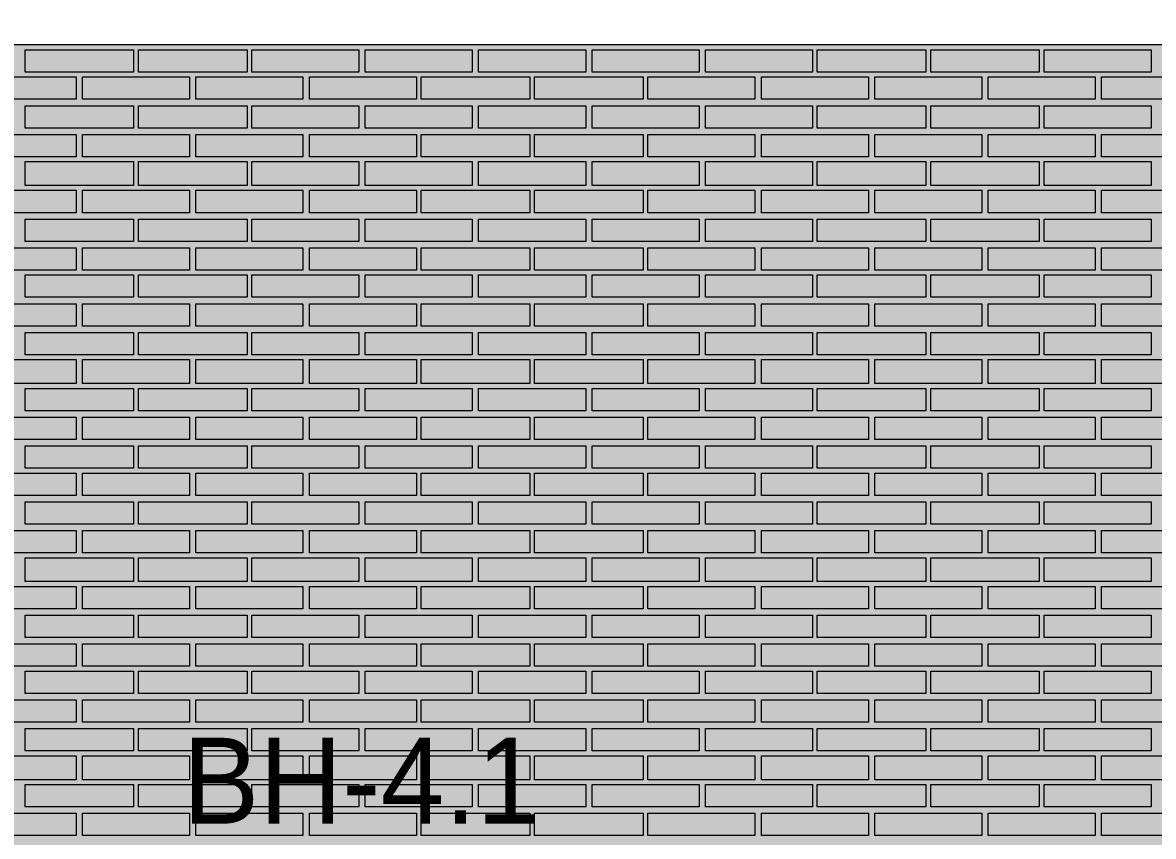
# Model space of a CAD drawing. Header units: millimetres. Extents: x -28928 to 100580, y -22867 to 36490.
# Drawn here: x 38022 to 41017, y 27993 to 30148 of the extents above; entities that cross this region are included whole.
import ezdxf

# ---------------------------------------------------------------- set-up
doc = ezdxf.new("R2010")
doc.units = ezdxf.units.MM
doc.layers.add('PDF _Геометрия', color=7, linetype='Continuous', true_color=0x8f8e8d)
doc.layers.add('PDF _Сплошная заливка', color=7, linetype='Continuous', true_color=0xffffff)
doc.layers.add('PDF _Текст', color=7, linetype='Continuous')

msp = doc.modelspace()

# ---------------------------------------------------------------- hatches: boundary and pattern name
at = {"layer": 'PDF _Сплошная заливка', "true_color": 0xdcd6cf, "transparency": 33554559}
msp.add_hatch(color=254, dxfattribs=at).paths.add_polyline_path([(19133.74774611586, 30089.12061882288), (19133.74774611586, 16343.3513880535), (52641.44005380855, 16343.3513880535), (52641.44005380855, 30089.12061882288)])

# ---------------------------------------------------------------- linework, layer by layer
at = {"layer": 'PDF _Геометрия', "color": 7, "lineweight": 9}
msp.add_lwpolyline([(82320.28620765505, 30089.12061882288), (82320.28620765505, 30207.58215728443), (82320.28620765505, 30089.12061882288), (-21934.32917696152, 30089.12061882288), (-21934.32917696152, 30207.58215728443), (82320.28620765505, 30207.58215728443)], dxfattribs=at)
at = {"layer": 'PDF _Геометрия', "lineweight": 9}
for points in [[(38316.05543842379, 30076.42831113057), (38316.05543842379, 30017.19754189982), (38028.36313073146, 30017.19754189982), (38028.36313073146, 30076.42831113057)], [(38616.44005380839, 30076.42831113057), (38616.44005380839, 30017.19754189982), (38328.74774611609, 30017.19754189982), (38328.74774611609, 30076.42831113057)], [(38912.59389996226, 30076.42831113057), (38912.59389996226, 30017.19754189982), (38629.1323615007, 30017.19754189982), (38629.1323615007, 30076.42831113057)], [(39212.97851534685, 30076.42831113057), (39212.97851534685, 30017.19754189982), (38929.51697688532, 30017.19754189982), (38929.51697688532, 30076.42831113057)], [(39513.36313073148, 30076.42831113057), (39513.36313073148, 30017.19754189982), (39229.90159226995, 30017.19754189982), (39229.90159226995, 30076.42831113057)], [(39813.7477461161, 30076.42831113057), (39813.7477461161, 30017.19754189982), (39530.28620765456, 30017.19754189982), (39530.28620765456, 30076.42831113057)], [(40114.13236150071, 30076.42831113057), (40114.13236150071, 30017.19754189982), (39830.67082303918, 30017.19754189982), (39830.67082303918, 30076.42831113057)], [(40414.51697688534, 30076.42831113057), (40414.51697688534, 30017.19754189982), (40126.82466919303, 30017.19754189982), (40126.82466919303, 30076.42831113057)], [(40714.90159226996, 30076.42831113057), (40714.90159226996, 30017.19754189982), (40427.20928457765, 30017.19754189982), (40427.20928457765, 30076.42831113057)], [(41011.05543842381, 30076.42831113057), (41011.05543842381, 30017.19754189982), (40727.59389996227, 30017.19754189982), (40727.59389996227, 30076.42831113057)], [(38163.74774611609, 29945.27446497673), (38024.1323615007, 29945.27446497673), (37880.28620765454, 29945.27446497673), (37880.28620765454, 30004.50523420751), (38024.1323615007, 30004.50523420751), (38163.74774611609, 30004.50523420751)], [(38464.1323615007, 29945.27446497673), (38320.28620765454, 29945.27446497673), (38180.67082303917, 29945.27446497673), (38180.67082303917, 30004.50523420751), (38320.28620765454, 30004.50523420751), (38464.1323615007, 30004.50523420751)], [(38764.51697688532, 29945.27446497673), (38620.67082303917, 29945.27446497673), (38481.05543842379, 29945.27446497673), (38481.05543842379, 30004.50523420751), (38620.67082303917, 30004.50523420751), (38764.51697688532, 30004.50523420751)], [(39064.90159226995, 29945.27446497673), (38921.05543842378, 29945.27446497673), (38781.44005380839, 29945.27446497673), (38781.44005380839, 30004.50523420751), (38921.05543842378, 30004.50523420751), (39064.90159226995, 30004.50523420751)], [(39365.28620765456, 29945.27446497673), (39221.4400538084, 29945.27446497673), (39077.59389996226, 29945.27446497673), (39077.59389996226, 30004.50523420751), (39221.4400538084, 30004.50523420751), (39365.28620765456, 30004.50523420751)], [(39665.67082303918, 29945.27446497673), (39521.82466919303, 29945.27446497673), (39377.97851534685, 29945.27446497673), (39377.97851534685, 30004.50523420751), (39521.82466919303, 30004.50523420751), (39665.67082303918, 30004.50523420751)], [(39961.82466919303, 29945.27446497673), (39822.20928457764, 29945.27446497673), (39678.36313073149, 29945.27446497673), (39678.36313073149, 30004.50523420751), (39822.20928457764, 30004.50523420751), (39961.82466919303, 30004.50523420751)], [(40262.20928457765, 29945.27446497673), (40122.59389996226, 29945.27446497673), (39978.74774611612, 29945.27446497673), (39978.74774611612, 30004.50523420751), (40122.59389996226, 30004.50523420751), (40262.20928457765, 30004.50523420751)], [(40562.59389996227, 29945.27446497673), (40422.97851534688, 29945.27446497673), (40279.13236150071, 29945.27446497673), (40279.13236150071, 30004.50523420751), (40422.97851534688, 30004.50523420751), (40562.59389996227, 30004.50523420751)], [(40862.97851534688, 29945.27446497673), (40719.13236150073, 29945.27446497673), (40579.51697688534, 29945.27446497673), (40579.51697688534, 30004.50523420751), (40719.13236150073, 30004.50523420751), (40862.97851534688, 30004.50523420751)], [(41163.36313073151, 29945.27446497673), (41019.51697688535, 29945.27446497673), (40879.90159226996, 29945.27446497673), (40879.90159226996, 30004.50523420751), (41019.51697688535, 30004.50523420751), (41163.36313073151, 30004.50523420751)], [(38316.05543842379, 29928.35138805366), (38316.05543842379, 29869.12061882289), (38028.36313073146, 29869.12061882289), (38028.36313073146, 29928.35138805366)], [(38616.44005380839, 29928.35138805366), (38616.44005380839, 29869.12061882289), (38328.74774611609, 29869.12061882289), (38328.74774611609, 29928.35138805366)], [(38912.59389996226, 29928.35138805366), (38912.59389996226, 29869.12061882289), (38629.1323615007, 29869.12061882289), (38629.1323615007, 29928.35138805366)], [(39212.97851534685, 29928.35138805366), (39212.97851534685, 29869.12061882289), (38929.51697688532, 29869.12061882289), (38929.51697688532, 29928.35138805366)], [(39513.36313073148, 29928.35138805366), (39513.36313073148, 29869.12061882289), (39229.90159226995, 29869.12061882289), (39229.90159226995, 29928.35138805366)], [(39813.7477461161, 29928.35138805366), (39813.7477461161, 29869.12061882289), (39530.28620765456, 29869.12061882289), (39530.28620765456, 29928.35138805366)], [(40114.13236150071, 29928.35138805366), (40114.13236150071, 29869.12061882289), (39830.67082303918, 29869.12061882289), (39830.67082303918, 29928.35138805366)], [(40414.51697688534, 29928.35138805366), (40414.51697688534, 29869.12061882289), (40126.82466919303, 29869.12061882289), (40126.82466919303, 29928.35138805366)], [(40714.90159226996, 29928.35138805366), (40714.90159226996, 29869.12061882289), (40427.20928457765, 29869.12061882289), (40427.20928457765, 29928.35138805366)], [(41011.05543842381, 29928.35138805366), (41011.05543842381, 29869.12061882289), (40727.59389996227, 29869.12061882289), (40727.59389996227, 29928.35138805366)], [(38163.74774611609, 29792.96677266903), (38024.1323615007, 29792.96677266903), (37880.28620765454, 29792.96677266903), (37880.28620765454, 29852.19754189982), (38024.1323615007, 29852.19754189982), (38163.74774611609, 29852.19754189982)], [(38464.1323615007, 29792.96677266903), (38320.28620765454, 29792.96677266903), (38180.67082303917, 29792.96677266903), (38180.67082303917, 29852.19754189982), (38320.28620765454, 29852.19754189982), (38464.1323615007, 29852.19754189982)], [(38764.51697688532, 29792.96677266903), (38620.67082303917, 29792.96677266903), (38481.05543842379, 29792.96677266903), (38481.05543842379, 29852.19754189982), (38620.67082303917, 29852.19754189982), (38764.51697688532, 29852.19754189982)], [(39064.90159226995, 29792.96677266903), (38921.05543842378, 29792.96677266903), (38781.44005380839, 29792.96677266903), (38781.44005380839, 29852.19754189982), (38921.05543842378, 29852.19754189982), (39064.90159226995, 29852.19754189982)], [(39365.28620765456, 29792.96677266903), (39221.4400538084, 29792.96677266903), (39077.59389996226, 29792.96677266903), (39077.59389996226, 29852.19754189982), (39221.4400538084, 29852.19754189982), (39365.28620765456, 29852.19754189982)], [(39665.67082303918, 29792.96677266903), (39521.82466919303, 29792.96677266903), (39377.97851534685, 29792.96677266903), (39377.97851534685, 29852.19754189982), (39521.82466919303, 29852.19754189982), (39665.67082303918, 29852.19754189982)], [(39961.82466919303, 29792.96677266903), (39822.20928457764, 29792.96677266903), (39678.36313073149, 29792.96677266903), (39678.36313073149, 29852.19754189982), (39822.20928457764, 29852.19754189982), (39961.82466919303, 29852.19754189982)], [(40262.20928457765, 29792.96677266903), (40122.59389996226, 29792.96677266903), (39978.74774611612, 29792.96677266903), (39978.74774611612, 29852.19754189982), (40122.59389996226, 29852.19754189982), (40262.20928457765, 29852.19754189982)], [(40562.59389996227, 29792.96677266903), (40422.97851534688, 29792.96677266903), (40279.13236150071, 29792.96677266903), (40279.13236150071, 29852.19754189982), (40422.97851534688, 29852.19754189982), (40562.59389996227, 29852.19754189982)], [(40862.97851534688, 29792.96677266903), (40719.13236150073, 29792.96677266903), (40579.51697688534, 29792.96677266903), (40579.51697688534, 29852.19754189982), (40719.13236150073, 29852.19754189982), (40862.97851534688, 29852.19754189982)], [(41163.36313073151, 29792.96677266903), (41019.51697688535, 29792.96677266903), (40879.90159226996, 29792.96677266903), (40879.90159226996, 29852.19754189982), (41019.51697688535, 29852.19754189982), (41163.36313073151, 29852.19754189982)], [(38316.05543842379, 29780.27446497673), (38316.05543842379, 29716.81292651519), (38028.36313073146, 29716.81292651519), (38028.36313073146, 29780.27446497673)], [(38616.44005380839, 29780.27446497673), (38616.44005380839, 29716.81292651519), (38328.74774611609, 29716.81292651519), (38328.74774611609, 29780.27446497673)], [(38912.59389996226, 29780.27446497673), (38912.59389996226, 29716.81292651519), (38629.1323615007, 29716.81292651519), (38629.1323615007, 29780.27446497673)], [(39212.97851534685, 29780.27446497673), (39212.97851534685, 29716.81292651519), (38929.51697688532, 29716.81292651519), (38929.51697688532, 29780.27446497673)], [(39513.36313073148, 29780.27446497673), (39513.36313073148, 29716.81292651519), (39229.90159226995, 29716.81292651519), (39229.90159226995, 29780.27446497673)], [(39813.7477461161, 29780.27446497673), (39813.7477461161, 29716.81292651519), (39530.28620765456, 29716.81292651519), (39530.28620765456, 29780.27446497673)], [(40114.13236150071, 29780.27446497673), (40114.13236150071, 29716.81292651519), (39830.67082303918, 29716.81292651519), (39830.67082303918, 29780.27446497673)], [(40414.51697688534, 29780.27446497673), (40414.51697688534, 29716.81292651519), (40126.82466919303, 29716.81292651519), (40126.82466919303, 29780.27446497673)], [(40714.90159226996, 29780.27446497673), (40714.90159226996, 29716.81292651519), (40427.20928457765, 29716.81292651519), (40427.20928457765, 29780.27446497673)], [(41011.05543842381, 29780.27446497673), (41011.05543842381, 29716.81292651519), (40727.59389996227, 29716.81292651519), (40727.59389996227, 29780.27446497673)], [(38163.74774611609, 29644.88984959211), (38024.1323615007, 29644.88984959211), (37880.28620765454, 29644.88984959211), (37880.28620765454, 29704.12061882289), (38024.1323615007, 29704.12061882289), (38163.74774611609, 29704.12061882289)], [(38464.1323615007, 29644.88984959211), (38320.28620765454, 29644.88984959211), (38180.67082303917, 29644.88984959211), (38180.67082303917, 29704.12061882289), (38320.28620765454, 29704.12061882289), (38464.1323615007, 29704.12061882289)], [(38764.51697688532, 29644.88984959211), (38620.67082303917, 29644.88984959211), (38481.05543842379, 29644.88984959211), (38481.05543842379, 29704.12061882289), (38620.67082303917, 29704.12061882289), (38764.51697688532, 29704.12061882289)], [(39064.90159226995, 29644.88984959211), (38921.05543842378, 29644.88984959211), (38781.44005380839, 29644.88984959211), (38781.44005380839, 29704.12061882289), (38921.05543842378, 29704.12061882289), (39064.90159226995, 29704.12061882289)], [(39365.28620765456, 29644.88984959211), (39221.4400538084, 29644.88984959211), (39077.59389996226, 29644.88984959211), (39077.59389996226, 29704.12061882289), (39221.4400538084, 29704.12061882289), (39365.28620765456, 29704.12061882289)], [(39665.67082303918, 29644.88984959211), (39521.82466919303, 29644.88984959211), (39377.97851534685, 29644.88984959211), (39377.97851534685, 29704.12061882289), (39521.82466919303, 29704.12061882289), (39665.67082303918, 29704.12061882289)], [(39961.82466919303, 29644.88984959211), (39822.20928457764, 29644.88984959211), (39678.36313073149, 29644.88984959211), (39678.36313073149, 29704.12061882289), (39822.20928457764, 29704.12061882289), (39961.82466919303, 29704.12061882289)], [(40262.20928457765, 29644.88984959211), (40122.59389996226, 29644.88984959211), (39978.74774611612, 29644.88984959211), (39978.74774611612, 29704.12061882289), (40122.59389996226, 29704.12061882289), (40262.20928457765, 29704.12061882289)], [(40562.59389996227, 29644.88984959211), (40422.97851534688, 29644.88984959211), (40279.13236150071, 29644.88984959211), (40279.13236150071, 29704.12061882289), (40422.97851534688, 29704.12061882289), (40562.59389996227, 29704.12061882289)], [(40862.97851534688, 29644.88984959211), (40719.13236150073, 29644.88984959211), (40579.51697688534, 29644.88984959211), (40579.51697688534, 29704.12061882289), (40719.13236150073, 29704.12061882289), (40862.97851534688, 29704.12061882289)], [(41163.36313073151, 29644.88984959211), (41019.51697688535, 29644.88984959211), (40879.90159226996, 29644.88984959211), (40879.90159226996, 29704.12061882289), (41019.51697688535, 29704.12061882289), (41163.36313073151, 29704.12061882289)], [(38316.05543842379, 29627.96677266903), (38316.05543842379, 29568.73600343826), (38028.36313073146, 29568.73600343826), (38028.36313073146, 29627.96677266903)], [(38616.44005380839, 29627.96677266903), (38616.44005380839, 29568.73600343826), (38328.74774611609, 29568.73600343826), (38328.74774611609, 29627.96677266903)], [(38912.59389996226, 29627.96677266903), (38912.59389996226, 29568.73600343826), (38629.1323615007, 29568.73600343826), (38629.1323615007, 29627.96677266903)], [(39212.97851534685, 29627.96677266903), (39212.97851534685, 29568.73600343826), (38929.51697688532, 29568.73600343826), (38929.51697688532, 29627.96677266903)], [(39513.36313073148, 29627.96677266903), (39513.36313073148, 29568.73600343826), (39229.90159226995, 29568.73600343826), (39229.90159226995, 29627.96677266903)], [(39813.7477461161, 29627.96677266903), (39813.7477461161, 29568.73600343826), (39530.28620765456, 29568.73600343826), (39530.28620765456, 29627.96677266903)], [(40114.13236150071, 29627.96677266903), (40114.13236150071, 29568.73600343826), (39830.67082303918, 29568.73600343826), (39830.67082303918, 29627.96677266903)], [(40414.51697688534, 29627.96677266903), (40414.51697688534, 29568.73600343826), (40126.82466919303, 29568.73600343826), (40126.82466919303, 29627.96677266903)], [(40714.90159226996, 29627.96677266903), (40714.90159226996, 29568.73600343826), (40427.20928457765, 29568.73600343826), (40427.20928457765, 29627.96677266903)], [(41011.05543842381, 29627.96677266903), (41011.05543842381, 29568.73600343826), (40727.59389996227, 29568.73600343826), (40727.59389996227, 29627.96677266903)], [(38163.74774611609, 29492.58215728441), (38024.1323615007, 29492.58215728441), (37880.28620765454, 29492.58215728441), (37880.28620765454, 29551.81292651519), (38024.1323615007, 29551.81292651519), (38163.74774611609, 29551.81292651519)], [(38464.1323615007, 29492.58215728441), (38320.28620765454, 29492.58215728441), (38180.67082303917, 29492.58215728441), (38180.67082303917, 29551.81292651519), (38320.28620765454, 29551.81292651519), (38464.1323615007, 29551.81292651519)], [(38764.51697688532, 29492.58215728441), (38620.67082303917, 29492.58215728441), (38481.05543842379, 29492.58215728441), (38481.05543842379, 29551.81292651519), (38620.67082303917, 29551.81292651519), (38764.51697688532, 29551.81292651519)], [(39064.90159226995, 29492.58215728441), (38921.05543842378, 29492.58215728441), (38781.44005380839, 29492.58215728441), (38781.44005380839, 29551.81292651519), (38921.05543842378, 29551.81292651519), (39064.90159226995, 29551.81292651519)], [(39365.28620765456, 29492.58215728441), (39221.4400538084, 29492.58215728441), (39077.59389996226, 29492.58215728441), (39077.59389996226, 29551.81292651519), (39221.4400538084, 29551.81292651519), (39365.28620765456, 29551.81292651519)], [(39665.67082303918, 29492.58215728441), (39521.82466919303, 29492.58215728441), (39377.97851534685, 29492.58215728441), (39377.97851534685, 29551.81292651519), (39521.82466919303, 29551.81292651519), (39665.67082303918, 29551.81292651519)], [(39961.82466919303, 29492.58215728441), (39822.20928457764, 29492.58215728441), (39678.36313073149, 29492.58215728441), (39678.36313073149, 29551.81292651519), (39822.20928457764, 29551.81292651519), (39961.82466919303, 29551.81292651519)], [(40262.20928457765, 29492.58215728441), (40122.59389996226, 29492.58215728441), (39978.74774611612, 29492.58215728441), (39978.74774611612, 29551.81292651519), (40122.59389996226, 29551.81292651519), (40262.20928457765, 29551.81292651519)], [(40562.59389996227, 29492.58215728441), (40422.97851534688, 29492.58215728441), (40279.13236150071, 29492.58215728441), (40279.13236150071, 29551.81292651519), (40422.97851534688, 29551.81292651519), (40562.59389996227, 29551.81292651519)], [(40862.97851534688, 29492.58215728441), (40719.13236150073, 29492.58215728441), (40579.51697688534, 29492.58215728441), (40579.51697688534, 29551.81292651519), (40719.13236150073, 29551.81292651519), (40862.97851534688, 29551.81292651519)], [(41163.36313073151, 29492.58215728441), (41019.51697688535, 29492.58215728441), (40879.90159226996, 29492.58215728441), (40879.90159226996, 29551.81292651519), (41019.51697688535, 29551.81292651519), (41163.36313073151, 29551.81292651519)], [(38316.05543842379, 29479.88984959211), (38316.05543842379, 29420.65908036135), (38028.36313073146, 29420.65908036135), (38028.36313073146, 29479.88984959211)], [(38616.44005380839, 29479.88984959211), (38616.44005380839, 29420.65908036135), (38328.74774611609, 29420.65908036135), (38328.74774611609, 29479.88984959211)], [(38912.59389996226, 29479.88984959211), (38912.59389996226, 29420.65908036135), (38629.1323615007, 29420.65908036135), (38629.1323615007, 29479.88984959211)], [(39212.97851534685, 29479.88984959211), (39212.97851534685, 29420.65908036135), (38929.51697688532, 29420.65908036135), (38929.51697688532, 29479.88984959211)], [(39513.36313073148, 29479.88984959211), (39513.36313073148, 29420.65908036135), (39229.90159226995, 29420.65908036135), (39229.90159226995, 29479.88984959211)], [(39813.7477461161, 29479.88984959211), (39813.7477461161, 29420.65908036135), (39530.28620765456, 29420.65908036135), (39530.28620765456, 29479.88984959211)], [(40114.13236150071, 29479.88984959211), (40114.13236150071, 29420.65908036135), (39830.67082303918, 29420.65908036135), (39830.67082303918, 29479.88984959211)], [(40414.51697688534, 29479.88984959211), (40414.51697688534, 29420.65908036135), (40126.82466919303, 29420.65908036135), (40126.82466919303, 29479.88984959211)], [(40714.90159226996, 29479.88984959211), (40714.90159226996, 29420.65908036135), (40427.20928457765, 29420.65908036135), (40427.20928457765, 29479.88984959211)], [(41011.05543842381, 29479.88984959211), (41011.05543842381, 29420.65908036135), (40727.59389996227, 29420.65908036135), (40727.59389996227, 29479.88984959211)], [(38163.74774611609, 29344.5052342075), (38024.1323615007, 29344.5052342075), (37880.28620765454, 29344.5052342075), (37880.28620765454, 29403.73600343826), (38024.1323615007, 29403.73600343826), (38163.74774611609, 29403.73600343826)], [(38464.1323615007, 29344.5052342075), (38320.28620765454, 29344.5052342075), (38180.67082303917, 29344.5052342075), (38180.67082303917, 29403.73600343826), (38320.28620765454, 29403.73600343826), (38464.1323615007, 29403.73600343826)], [(38764.51697688532, 29344.5052342075), (38620.67082303917, 29344.5052342075), (38481.05543842379, 29344.5052342075), (38481.05543842379, 29403.73600343826), (38620.67082303917, 29403.73600343826), (38764.51697688532, 29403.73600343826)], [(39064.90159226995, 29344.5052342075), (38921.05543842378, 29344.5052342075), (38781.44005380839, 29344.5052342075), (38781.44005380839, 29403.73600343826), (38921.05543842378, 29403.73600343826), (39064.90159226995, 29403.73600343826)], [(39365.28620765456, 29344.5052342075), (39221.4400538084, 29344.5052342075), (39077.59389996226, 29344.5052342075), (39077.59389996226, 29403.73600343826), (39221.4400538084, 29403.73600343826), (39365.28620765456, 29403.73600343826)], [(39665.67082303918, 29344.5052342075), (39521.82466919303, 29344.5052342075), (39377.97851534685, 29344.5052342075), (39377.97851534685, 29403.73600343826), (39521.82466919303, 29403.73600343826), (39665.67082303918, 29403.73600343826)], [(39961.82466919303, 29344.5052342075), (39822.20928457764, 29344.5052342075), (39678.36313073149, 29344.5052342075), (39678.36313073149, 29403.73600343826), (39822.20928457764, 29403.73600343826), (39961.82466919303, 29403.73600343826)], [(40262.20928457765, 29344.5052342075), (40122.59389996226, 29344.5052342075), (39978.74774611612, 29344.5052342075), (39978.74774611612, 29403.73600343826), (40122.59389996226, 29403.73600343826), (40262.20928457765, 29403.73600343826)], [(40562.59389996227, 29344.5052342075), (40422.97851534688, 29344.5052342075), (40279.13236150071, 29344.5052342075), (40279.13236150071, 29403.73600343826), (40422.97851534688, 29403.73600343826), (40562.59389996227, 29403.73600343826)], [(40862.97851534688, 29344.5052342075), (40719.13236150073, 29344.5052342075), (40579.51697688534, 29344.5052342075), (40579.51697688534, 29403.73600343826), (40719.13236150073, 29403.73600343826), (40862.97851534688, 29403.73600343826)], [(41163.36313073151, 29344.5052342075), (41019.51697688535, 29344.5052342075), (40879.90159226996, 29344.5052342075), (40879.90159226996, 29403.73600343826), (41019.51697688535, 29403.73600343826), (41163.36313073151, 29403.73600343826)], [(38316.05543842379, 29327.58215728441), (38316.05543842379, 29268.35138805365), (38028.36313073146, 29268.35138805365), (38028.36313073146, 29327.58215728441)], [(38616.44005380839, 29327.58215728441), (38616.44005380839, 29268.35138805365), (38328.74774611609, 29268.35138805365), (38328.74774611609, 29327.58215728441)], [(38912.59389996226, 29327.58215728441), (38912.59389996226, 29268.35138805365), (38629.1323615007, 29268.35138805365), (38629.1323615007, 29327.58215728441)], [(39212.97851534685, 29327.58215728441), (39212.97851534685, 29268.35138805365), (38929.51697688532, 29268.35138805365), (38929.51697688532, 29327.58215728441)], [(39513.36313073148, 29327.58215728441), (39513.36313073148, 29268.35138805365), (39229.90159226995, 29268.35138805365), (39229.90159226995, 29327.58215728441)], [(39813.7477461161, 29327.58215728441), (39813.7477461161, 29268.35138805365), (39530.28620765456, 29268.35138805365), (39530.28620765456, 29327.58215728441)], [(40114.13236150071, 29327.58215728441), (40114.13236150071, 29268.35138805365), (39830.67082303918, 29268.35138805365), (39830.67082303918, 29327.58215728441)], [(40414.51697688534, 29327.58215728441), (40414.51697688534, 29268.35138805365), (40126.82466919303, 29268.35138805365), (40126.82466919303, 29327.58215728441)], [(40714.90159226996, 29327.58215728441), (40714.90159226996, 29268.35138805365), (40427.20928457765, 29268.35138805365), (40427.20928457765, 29327.58215728441)], [(41011.05543842381, 29327.58215728441), (41011.05543842381, 29268.35138805365), (40727.59389996227, 29268.35138805365), (40727.59389996227, 29327.58215728441)], [(38163.74774611609, 29192.19754189981), (38024.1323615007, 29192.19754189981), (37880.28620765454, 29192.19754189981), (37880.28620765454, 29255.65908036135), (38024.1323615007, 29255.65908036135), (38163.74774611609, 29255.65908036135)], [(38464.1323615007, 29192.19754189981), (38320.28620765454, 29192.19754189981), (38180.67082303917, 29192.19754189981), (38180.67082303917, 29255.65908036135), (38320.28620765454, 29255.65908036135), (38464.1323615007, 29255.65908036135)], [(38764.51697688532, 29192.19754189981), (38620.67082303917, 29192.19754189981), (38481.05543842379, 29192.19754189981), (38481.05543842379, 29255.65908036135), (38620.67082303917, 29255.65908036135), (38764.51697688532, 29255.65908036135)], [(39064.90159226995, 29192.19754189981), (38921.05543842378, 29192.19754189981), (38781.44005380839, 29192.19754189981), (38781.44005380839, 29255.65908036135), (38921.05543842378, 29255.65908036135), (39064.90159226995, 29255.65908036135)], [(39365.28620765456, 29192.19754189981), (39221.4400538084, 29192.19754189981), (39077.59389996226, 29192.19754189981), (39077.59389996226, 29255.65908036135), (39221.4400538084, 29255.65908036135), (39365.28620765456, 29255.65908036135)], [(39665.67082303918, 29192.19754189981), (39521.82466919303, 29192.19754189981), (39377.97851534685, 29192.19754189981), (39377.97851534685, 29255.65908036135), (39521.82466919303, 29255.65908036135), (39665.67082303918, 29255.65908036135)], [(39961.82466919303, 29192.19754189981), (39822.20928457764, 29192.19754189981), (39678.36313073149, 29192.19754189981), (39678.36313073149, 29255.65908036135), (39822.20928457764, 29255.65908036135), (39961.82466919303, 29255.65908036135)], [(40262.20928457765, 29192.19754189981), (40122.59389996226, 29192.19754189981), (39978.74774611612, 29192.19754189981), (39978.74774611612, 29255.65908036135), (40122.59389996226, 29255.65908036135), (40262.20928457765, 29255.65908036135)], [(40562.59389996227, 29192.19754189981), (40422.97851534688, 29192.19754189981), (40279.13236150071, 29192.19754189981), (40279.13236150071, 29255.65908036135), (40422.97851534688, 29255.65908036135), (40562.59389996227, 29255.65908036135)], [(40862.97851534688, 29192.19754189981), (40719.13236150073, 29192.19754189981), (40579.51697688534, 29192.19754189981), (40579.51697688534, 29255.65908036135), (40719.13236150073, 29255.65908036135), (40862.97851534688, 29255.65908036135)], [(41163.36313073151, 29192.19754189981), (41019.51697688535, 29192.19754189981), (40879.90159226996, 29192.19754189981), (40879.90159226996, 29255.65908036135), (41019.51697688535, 29255.65908036135), (41163.36313073151, 29255.65908036135)], [(38316.05543842379, 29179.5052342075), (38316.05543842379, 29120.27446497672), (38028.36313073146, 29120.27446497672), (38028.36313073146, 29179.5052342075)], [(38616.44005380839, 29179.5052342075), (38616.44005380839, 29120.27446497672), (38328.74774611609, 29120.27446497672), (38328.74774611609, 29179.5052342075)], [(38912.59389996226, 29179.5052342075), (38912.59389996226, 29120.27446497672), (38629.1323615007, 29120.27446497672), (38629.1323615007, 29179.5052342075)], [(39212.97851534685, 29179.5052342075), (39212.97851534685, 29120.27446497672), (38929.51697688532, 29120.27446497672), (38929.51697688532, 29179.5052342075)], [(39513.36313073148, 29179.5052342075), (39513.36313073148, 29120.27446497672), (39229.90159226995, 29120.27446497672), (39229.90159226995, 29179.5052342075)], [(39813.7477461161, 29179.5052342075), (39813.7477461161, 29120.27446497672), (39530.28620765456, 29120.27446497672), (39530.28620765456, 29179.5052342075)], [(40114.13236150071, 29179.5052342075), (40114.13236150071, 29120.27446497672), (39830.67082303918, 29120.27446497672), (39830.67082303918, 29179.5052342075)], [(40414.51697688534, 29179.5052342075), (40414.51697688534, 29120.27446497672), (40126.82466919303, 29120.27446497672), (40126.82466919303, 29179.5052342075)], [(40714.90159226996, 29179.5052342075), (40714.90159226996, 29120.27446497672), (40427.20928457765, 29120.27446497672), (40427.20928457765, 29179.5052342075)], [(41011.05543842381, 29179.5052342075), (41011.05543842381, 29120.27446497672), (40727.59389996227, 29120.27446497672), (40727.59389996227, 29179.5052342075)], [(38163.74774611609, 29044.12061882288), (38024.1323615007, 29044.12061882288), (37880.28620765454, 29044.12061882288), (37880.28620765454, 29103.35138805365), (38024.1323615007, 29103.35138805365), (38163.74774611609, 29103.35138805365)], [(38464.1323615007, 29044.12061882288), (38320.28620765454, 29044.12061882288), (38180.67082303917, 29044.12061882288), (38180.67082303917, 29103.35138805365), (38320.28620765454, 29103.35138805365), (38464.1323615007, 29103.35138805365)], [(38764.51697688532, 29044.12061882288), (38620.67082303917, 29044.12061882288), (38481.05543842379, 29044.12061882288), (38481.05543842379, 29103.35138805365), (38620.67082303917, 29103.35138805365), (38764.51697688532, 29103.35138805365)], [(39064.90159226995, 29044.12061882288), (38921.05543842378, 29044.12061882288), (38781.44005380839, 29044.12061882288), (38781.44005380839, 29103.35138805365), (38921.05543842378, 29103.35138805365), (39064.90159226995, 29103.35138805365)], [(39365.28620765456, 29044.12061882288), (39221.4400538084, 29044.12061882288), (39077.59389996226, 29044.12061882288), (39077.59389996226, 29103.35138805365), (39221.4400538084, 29103.35138805365), (39365.28620765456, 29103.35138805365)], [(39665.67082303918, 29044.12061882288), (39521.82466919303, 29044.12061882288), (39377.97851534685, 29044.12061882288), (39377.97851534685, 29103.35138805365), (39521.82466919303, 29103.35138805365), (39665.67082303918, 29103.35138805365)], [(39961.82466919303, 29044.12061882288), (39822.20928457764, 29044.12061882288), (39678.36313073149, 29044.12061882288), (39678.36313073149, 29103.35138805365), (39822.20928457764, 29103.35138805365), (39961.82466919303, 29103.35138805365)], [(40262.20928457765, 29044.12061882288), (40122.59389996226, 29044.12061882288), (39978.74774611612, 29044.12061882288), (39978.74774611612, 29103.35138805365), (40122.59389996226, 29103.35138805365), (40262.20928457765, 29103.35138805365)], [(40562.59389996227, 29044.12061882288), (40422.97851534688, 29044.12061882288), (40279.13236150071, 29044.12061882288), (40279.13236150071, 29103.35138805365), (40422.97851534688, 29103.35138805365), (40562.59389996227, 29103.35138805365)], [(40862.97851534688, 29044.12061882288), (40719.13236150073, 29044.12061882288), (40579.51697688534, 29044.12061882288), (40579.51697688534, 29103.35138805365), (40719.13236150073, 29103.35138805365), (40862.97851534688, 29103.35138805365)], [(41163.36313073151, 29044.12061882288), (41019.51697688535, 29044.12061882288), (40879.90159226996, 29044.12061882288), (40879.90159226996, 29103.35138805365), (41019.51697688535, 29103.35138805365), (41163.36313073151, 29103.35138805365)], [(38316.05543842379, 29027.19754189981), (38316.05543842379, 28967.96677266903), (38028.36313073146, 28967.96677266903), (38028.36313073146, 29027.19754189981)], [(38616.44005380839, 29027.19754189981), (38616.44005380839, 28967.96677266903), (38328.74774611609, 28967.96677266903), (38328.74774611609, 29027.19754189981)], [(38912.59389996226, 29027.19754189981), (38912.59389996226, 28967.96677266903), (38629.1323615007, 28967.96677266903), (38629.1323615007, 29027.19754189981)], [(39212.97851534685, 29027.19754189981), (39212.97851534685, 28967.96677266903), (38929.51697688532, 28967.96677266903), (38929.51697688532, 29027.19754189981)], [(39513.36313073148, 29027.19754189981), (39513.36313073148, 28967.96677266903), (39229.90159226995, 28967.96677266903), (39229.90159226995, 29027.19754189981)], [(39813.7477461161, 29027.19754189981), (39813.7477461161, 28967.96677266903), (39530.28620765456, 28967.96677266903), (39530.28620765456, 29027.19754189981)], [(40114.13236150071, 29027.19754189981), (40114.13236150071, 28967.96677266903), (39830.67082303918, 28967.96677266903), (39830.67082303918, 29027.19754189981)], [(40414.51697688534, 29027.19754189981), (40414.51697688534, 28967.96677266903), (40126.82466919303, 28967.96677266903), (40126.82466919303, 29027.19754189981)], [(40714.90159226996, 29027.19754189981), (40714.90159226996, 28967.96677266903), (40427.20928457765, 28967.96677266903), (40427.20928457765, 29027.19754189981)], [(41011.05543842381, 29027.19754189981), (41011.05543842381, 28967.96677266903), (40727.59389996227, 28967.96677266903), (40727.59389996227, 29027.19754189981)], [(38163.74774611609, 28896.04369574594), (38024.1323615007, 28896.04369574594), (37880.28620765454, 28896.04369574594), (37880.28620765454, 28955.27446497672), (38024.1323615007, 28955.27446497672), (38163.74774611609, 28955.27446497672)], [(38464.1323615007, 28896.04369574594), (38320.28620765454, 28896.04369574594), (38180.67082303917, 28896.04369574594), (38180.67082303917, 28955.27446497672), (38320.28620765454, 28955.27446497672), (38464.1323615007, 28955.27446497672)], [(38764.51697688532, 28896.04369574594), (38620.67082303917, 28896.04369574594), (38481.05543842379, 28896.04369574594), (38481.05543842379, 28955.27446497672), (38620.67082303917, 28955.27446497672), (38764.51697688532, 28955.27446497672)], [(39064.90159226995, 28896.04369574594), (38921.05543842378, 28896.04369574594), (38781.44005380839, 28896.04369574594), (38781.44005380839, 28955.27446497672), (38921.05543842378, 28955.27446497672), (39064.90159226995, 28955.27446497672)], [(39365.28620765456, 28896.04369574594), (39221.4400538084, 28896.04369574594), (39077.59389996226, 28896.04369574594), (39077.59389996226, 28955.27446497672), (39221.4400538084, 28955.27446497672), (39365.28620765456, 28955.27446497672)], [(39665.67082303918, 28896.04369574594), (39521.82466919303, 28896.04369574594), (39377.97851534685, 28896.04369574594), (39377.97851534685, 28955.27446497672), (39521.82466919303, 28955.27446497672), (39665.67082303918, 28955.27446497672)], [(39961.82466919303, 28896.04369574594), (39822.20928457764, 28896.04369574594), (39678.36313073149, 28896.04369574594), (39678.36313073149, 28955.27446497672), (39822.20928457764, 28955.27446497672), (39961.82466919303, 28955.27446497672)], [(40262.20928457765, 28896.04369574594), (40122.59389996226, 28896.04369574594), (39978.74774611612, 28896.04369574594), (39978.74774611612, 28955.27446497672), (40122.59389996226, 28955.27446497672), (40262.20928457765, 28955.27446497672)], [(40562.59389996227, 28896.04369574594), (40422.97851534688, 28896.04369574594), (40279.13236150071, 28896.04369574594), (40279.13236150071, 28955.27446497672), (40422.97851534688, 28955.27446497672), (40562.59389996227, 28955.27446497672)], [(40862.97851534688, 28896.04369574594), (40719.13236150073, 28896.04369574594), (40579.51697688534, 28896.04369574594), (40579.51697688534, 28955.27446497672), (40719.13236150073, 28955.27446497672), (40862.97851534688, 28955.27446497672)], [(41163.36313073151, 28896.04369574594), (41019.51697688535, 28896.04369574594), (40879.90159226996, 28896.04369574594), (40879.90159226996, 28955.27446497672), (41019.51697688535, 28955.27446497672), (41163.36313073151, 28955.27446497672)], [(38316.05543842379, 28879.12061882287), (38316.05543842379, 28819.8898495921), (38028.36313073146, 28819.8898495921), (38028.36313073146, 28879.12061882287)], [(38616.44005380839, 28879.12061882287), (38616.44005380839, 28819.8898495921), (38328.74774611609, 28819.8898495921), (38328.74774611609, 28879.12061882287)], [(38912.59389996226, 28879.12061882287), (38912.59389996226, 28819.8898495921), (38629.1323615007, 28819.8898495921), (38629.1323615007, 28879.12061882287)], [(39212.97851534685, 28879.12061882287), (39212.97851534685, 28819.8898495921), (38929.51697688532, 28819.8898495921), (38929.51697688532, 28879.12061882287)], [(39513.36313073148, 28879.12061882287), (39513.36313073148, 28819.8898495921), (39229.90159226995, 28819.8898495921), (39229.90159226995, 28879.12061882287)], [(39813.7477461161, 28879.12061882287), (39813.7477461161, 28819.8898495921), (39530.28620765456, 28819.8898495921), (39530.28620765456, 28879.12061882287)], [(40114.13236150071, 28879.12061882287), (40114.13236150071, 28819.8898495921), (39830.67082303918, 28819.8898495921), (39830.67082303918, 28879.12061882287)], [(40414.51697688534, 28879.12061882287), (40414.51697688534, 28819.8898495921), (40126.82466919303, 28819.8898495921), (40126.82466919303, 28879.12061882287)], [(40714.90159226996, 28879.12061882287), (40714.90159226996, 28819.8898495921), (40427.20928457765, 28819.8898495921), (40427.20928457765, 28879.12061882287)], [(41011.05543842381, 28879.12061882287), (41011.05543842381, 28819.8898495921), (40727.59389996227, 28819.8898495921), (40727.59389996227, 28879.12061882287)], [(38163.74774611609, 28743.73600343825), (38024.1323615007, 28743.73600343825), (37880.28620765454, 28743.73600343825), (37880.28620765454, 28802.96677266903), (38024.1323615007, 28802.96677266903), (38163.74774611609, 28802.96677266903)], [(38464.1323615007, 28743.73600343825), (38320.28620765454, 28743.73600343825), (38180.67082303917, 28743.73600343825), (38180.67082303917, 28802.96677266903), (38320.28620765454, 28802.96677266903), (38464.1323615007, 28802.96677266903)], [(38764.51697688532, 28743.73600343825), (38620.67082303917, 28743.73600343825), (38481.05543842379, 28743.73600343825), (38481.05543842379, 28802.96677266903), (38620.67082303917, 28802.96677266903), (38764.51697688532, 28802.96677266903)], [(39064.90159226995, 28743.73600343825), (38921.05543842378, 28743.73600343825), (38781.44005380839, 28743.73600343825), (38781.44005380839, 28802.96677266903), (38921.05543842378, 28802.96677266903), (39064.90159226995, 28802.96677266903)], [(39365.28620765456, 28743.73600343825), (39221.4400538084, 28743.73600343825), (39077.59389996226, 28743.73600343825), (39077.59389996226, 28802.96677266903), (39221.4400538084, 28802.96677266903), (39365.28620765456, 28802.96677266903)], [(39665.67082303918, 28743.73600343825), (39521.82466919303, 28743.73600343825), (39377.97851534685, 28743.73600343825), (39377.97851534685, 28802.96677266903), (39521.82466919303, 28802.96677266903), (39665.67082303918, 28802.96677266903)], [(39961.82466919303, 28743.73600343825), (39822.20928457764, 28743.73600343825), (39678.36313073149, 28743.73600343825), (39678.36313073149, 28802.96677266903), (39822.20928457764, 28802.96677266903), (39961.82466919303, 28802.96677266903)], [(40262.20928457765, 28743.73600343825), (40122.59389996226, 28743.73600343825), (39978.74774611612, 28743.73600343825), (39978.74774611612, 28802.96677266903), (40122.59389996226, 28802.96677266903), (40262.20928457765, 28802.96677266903)], [(40562.59389996227, 28743.73600343825), (40422.97851534688, 28743.73600343825), (40279.13236150071, 28743.73600343825), (40279.13236150071, 28802.96677266903), (40422.97851534688, 28802.96677266903), (40562.59389996227, 28802.96677266903)], [(40862.97851534688, 28743.73600343825), (40719.13236150073, 28743.73600343825), (40579.51697688534, 28743.73600343825), (40579.51697688534, 28802.96677266903), (40719.13236150073, 28802.96677266903), (40862.97851534688, 28802.96677266903)], [(41163.36313073151, 28743.73600343825), (41019.51697688535, 28743.73600343825), (40879.90159226996, 28743.73600343825), (40879.90159226996, 28802.96677266903), (41019.51697688535, 28802.96677266903), (41163.36313073151, 28802.96677266903)], [(38316.05543842379, 28731.04369574594), (38316.05543842379, 28667.5821572844), (38028.36313073146, 28667.5821572844), (38028.36313073146, 28731.04369574594)], [(38616.44005380839, 28731.04369574594), (38616.44005380839, 28667.5821572844), (38328.74774611609, 28667.5821572844), (38328.74774611609, 28731.04369574594)], [(38912.59389996226, 28731.04369574594), (38912.59389996226, 28667.5821572844), (38629.1323615007, 28667.5821572844), (38629.1323615007, 28731.04369574594)], [(39212.97851534685, 28731.04369574594), (39212.97851534685, 28667.5821572844), (38929.51697688532, 28667.5821572844), (38929.51697688532, 28731.04369574594)], [(39513.36313073148, 28731.04369574594), (39513.36313073148, 28667.5821572844), (39229.90159226995, 28667.5821572844), (39229.90159226995, 28731.04369574594)], [(39813.7477461161, 28731.04369574594), (39813.7477461161, 28667.5821572844), (39530.28620765456, 28667.5821572844), (39530.28620765456, 28731.04369574594)], [(40114.13236150071, 28731.04369574594), (40114.13236150071, 28667.5821572844), (39830.67082303918, 28667.5821572844), (39830.67082303918, 28731.04369574594)], [(40414.51697688534, 28731.04369574594), (40414.51697688534, 28667.5821572844), (40126.82466919303, 28667.5821572844), (40126.82466919303, 28731.04369574594)], [(40714.90159226996, 28731.04369574594), (40714.90159226996, 28667.5821572844), (40427.20928457765, 28667.5821572844), (40427.20928457765, 28731.04369574594)], [(41011.05543842381, 28731.04369574594), (41011.05543842381, 28667.5821572844), (40727.59389996227, 28667.5821572844), (40727.59389996227, 28731.04369574594)], [(38163.74774611609, 28595.65908036134), (38024.1323615007, 28595.65908036134), (37880.28620765454, 28595.65908036134), (37880.28620765454, 28654.8898495921), (38024.1323615007, 28654.8898495921), (38163.74774611609, 28654.8898495921)], [(38464.1323615007, 28595.65908036134), (38320.28620765454, 28595.65908036134), (38180.67082303917, 28595.65908036134), (38180.67082303917, 28654.8898495921), (38320.28620765454, 28654.8898495921), (38464.1323615007, 28654.8898495921)], [(38764.51697688532, 28595.65908036134), (38620.67082303917, 28595.65908036134), (38481.05543842379, 28595.65908036134), (38481.05543842379, 28654.8898495921), (38620.67082303917, 28654.8898495921), (38764.51697688532, 28654.8898495921)], [(39064.90159226995, 28595.65908036134), (38921.05543842378, 28595.65908036134), (38781.44005380839, 28595.65908036134), (38781.44005380839, 28654.8898495921), (38921.05543842378, 28654.8898495921), (39064.90159226995, 28654.8898495921)], [(39365.28620765456, 28595.65908036134), (39221.4400538084, 28595.65908036134), (39077.59389996226, 28595.65908036134), (39077.59389996226, 28654.8898495921), (39221.4400538084, 28654.8898495921), (39365.28620765456, 28654.8898495921)], [(39665.67082303918, 28595.65908036134), (39521.82466919303, 28595.65908036134), (39377.97851534685, 28595.65908036134), (39377.97851534685, 28654.8898495921), (39521.82466919303, 28654.8898495921), (39665.67082303918, 28654.8898495921)], [(39961.82466919303, 28595.65908036134), (39822.20928457764, 28595.65908036134), (39678.36313073149, 28595.65908036134), (39678.36313073149, 28654.8898495921), (39822.20928457764, 28654.8898495921), (39961.82466919303, 28654.8898495921)], [(40262.20928457765, 28595.65908036134), (40122.59389996226, 28595.65908036134), (39978.74774611612, 28595.65908036134), (39978.74774611612, 28654.8898495921), (40122.59389996226, 28654.8898495921), (40262.20928457765, 28654.8898495921)], [(40562.59389996227, 28595.65908036134), (40422.97851534688, 28595.65908036134), (40279.13236150071, 28595.65908036134), (40279.13236150071, 28654.8898495921), (40422.97851534688, 28654.8898495921), (40562.59389996227, 28654.8898495921)], [(40862.97851534688, 28595.65908036134), (40719.13236150073, 28595.65908036134), (40579.51697688534, 28595.65908036134), (40579.51697688534, 28654.8898495921), (40719.13236150073, 28654.8898495921), (40862.97851534688, 28654.8898495921)], [(41163.36313073151, 28595.65908036134), (41019.51697688535, 28595.65908036134), (40879.90159226996, 28595.65908036134), (40879.90159226996, 28654.8898495921), (41019.51697688535, 28654.8898495921), (41163.36313073151, 28654.8898495921)], [(38316.05543842379, 28578.73600343825), (38316.05543842379, 28519.50523420749), (38028.36313073146, 28519.50523420749), (38028.36313073146, 28578.73600343825)], [(38616.44005380839, 28578.73600343825), (38616.44005380839, 28519.50523420749), (38328.74774611609, 28519.50523420749), (38328.74774611609, 28578.73600343825)], [(38912.59389996226, 28578.73600343825), (38912.59389996226, 28519.50523420749), (38629.1323615007, 28519.50523420749), (38629.1323615007, 28578.73600343825)], [(39212.97851534685, 28578.73600343825), (39212.97851534685, 28519.50523420749), (38929.51697688532, 28519.50523420749), (38929.51697688532, 28578.73600343825)], [(39513.36313073148, 28578.73600343825), (39513.36313073148, 28519.50523420749), (39229.90159226995, 28519.50523420749), (39229.90159226995, 28578.73600343825)], [(39813.7477461161, 28578.73600343825), (39813.7477461161, 28519.50523420749), (39530.28620765456, 28519.50523420749), (39530.28620765456, 28578.73600343825)], [(40114.13236150071, 28578.73600343825), (40114.13236150071, 28519.50523420749), (39830.67082303918, 28519.50523420749), (39830.67082303918, 28578.73600343825)], [(40414.51697688534, 28578.73600343825), (40414.51697688534, 28519.50523420749), (40126.82466919303, 28519.50523420749), (40126.82466919303, 28578.73600343825)], [(40714.90159226996, 28578.73600343825), (40714.90159226996, 28519.50523420749), (40427.20928457765, 28519.50523420749), (40427.20928457765, 28578.73600343825)], [(41011.05543842381, 28578.73600343825), (41011.05543842381, 28519.50523420749), (40727.59389996227, 28519.50523420749), (40727.59389996227, 28578.73600343825)], [(38163.74774611609, 28443.35138805364), (38024.1323615007, 28443.35138805364), (37880.28620765454, 28443.35138805364), (37880.28620765454, 28502.5821572844), (38024.1323615007, 28502.5821572844), (38163.74774611609, 28502.5821572844)], [(38464.1323615007, 28443.35138805364), (38320.28620765454, 28443.35138805364), (38180.67082303917, 28443.35138805364), (38180.67082303917, 28502.5821572844), (38320.28620765454, 28502.5821572844), (38464.1323615007, 28502.5821572844)], [(38764.51697688532, 28443.35138805364), (38620.67082303917, 28443.35138805364), (38481.05543842379, 28443.35138805364), (38481.05543842379, 28502.5821572844), (38620.67082303917, 28502.5821572844), (38764.51697688532, 28502.5821572844)], [(39064.90159226995, 28443.35138805364), (38921.05543842378, 28443.35138805364), (38781.44005380839, 28443.35138805364), (38781.44005380839, 28502.5821572844), (38921.05543842378, 28502.5821572844), (39064.90159226995, 28502.5821572844)], [(39365.28620765456, 28443.35138805364), (39221.4400538084, 28443.35138805364), (39077.59389996226, 28443.35138805364), (39077.59389996226, 28502.5821572844), (39221.4400538084, 28502.5821572844), (39365.28620765456, 28502.5821572844)], [(39665.67082303918, 28443.35138805364), (39521.82466919303, 28443.35138805364), (39377.97851534685, 28443.35138805364), (39377.97851534685, 28502.5821572844), (39521.82466919303, 28502.5821572844), (39665.67082303918, 28502.5821572844)], [(39961.82466919303, 28443.35138805364), (39822.20928457764, 28443.35138805364), (39678.36313073149, 28443.35138805364), (39678.36313073149, 28502.5821572844), (39822.20928457764, 28502.5821572844), (39961.82466919303, 28502.5821572844)], [(40262.20928457765, 28443.35138805364), (40122.59389996226, 28443.35138805364), (39978.74774611612, 28443.35138805364), (39978.74774611612, 28502.5821572844), (40122.59389996226, 28502.5821572844), (40262.20928457765, 28502.5821572844)], [(40562.59389996227, 28443.35138805364), (40422.97851534688, 28443.35138805364), (40279.13236150071, 28443.35138805364), (40279.13236150071, 28502.5821572844), (40422.97851534688, 28502.5821572844), (40562.59389996227, 28502.5821572844)], [(40862.97851534688, 28443.35138805364), (40719.13236150073, 28443.35138805364), (40579.51697688534, 28443.35138805364), (40579.51697688534, 28502.5821572844), (40719.13236150073, 28502.5821572844), (40862.97851534688, 28502.5821572844)], [(41163.36313073151, 28443.35138805364), (41019.51697688535, 28443.35138805364), (40879.90159226996, 28443.35138805364), (40879.90159226996, 28502.5821572844), (41019.51697688535, 28502.5821572844), (41163.36313073151, 28502.5821572844)], [(38316.05543842379, 28430.65908036134), (38316.05543842379, 28371.42831113056), (38028.36313073146, 28371.42831113056), (38028.36313073146, 28430.65908036134)], [(38616.44005380839, 28430.65908036134), (38616.44005380839, 28371.42831113056), (38328.74774611609, 28371.42831113056), (38328.74774611609, 28430.65908036134)], [(38912.59389996226, 28430.65908036134), (38912.59389996226, 28371.42831113056), (38629.1323615007, 28371.42831113056), (38629.1323615007, 28430.65908036134)], [(39212.97851534685, 28430.65908036134), (39212.97851534685, 28371.42831113056), (38929.51697688532, 28371.42831113056), (38929.51697688532, 28430.65908036134)], [(39513.36313073148, 28430.65908036134), (39513.36313073148, 28371.42831113056), (39229.90159226995, 28371.42831113056), (39229.90159226995, 28430.65908036134)], [(39813.7477461161, 28430.65908036134), (39813.7477461161, 28371.42831113056), (39530.28620765456, 28371.42831113056), (39530.28620765456, 28430.65908036134)], [(40114.13236150071, 28430.65908036134), (40114.13236150071, 28371.42831113056), (39830.67082303918, 28371.42831113056), (39830.67082303918, 28430.65908036134)], [(40414.51697688534, 28430.65908036134), (40414.51697688534, 28371.42831113056), (40126.82466919303, 28371.42831113056), (40126.82466919303, 28430.65908036134)], [(40714.90159226996, 28430.65908036134), (40714.90159226996, 28371.42831113056), (40427.20928457765, 28371.42831113056), (40427.20928457765, 28430.65908036134)], [(41011.05543842381, 28430.65908036134), (41011.05543842381, 28371.42831113056), (40727.59389996227, 28371.42831113056), (40727.59389996227, 28430.65908036134)], [(38163.74774611609, 28295.27446497672), (38024.1323615007, 28295.27446497672), (37880.28620765454, 28295.27446497672), (37880.28620765454, 28354.50523420749), (38024.1323615007, 28354.50523420749), (38163.74774611609, 28354.50523420749)], [(38464.1323615007, 28295.27446497672), (38320.28620765454, 28295.27446497672), (38180.67082303917, 28295.27446497672), (38180.67082303917, 28354.50523420749), (38320.28620765454, 28354.50523420749), (38464.1323615007, 28354.50523420749)], [(38764.51697688532, 28295.27446497672), (38620.67082303917, 28295.27446497672), (38481.05543842379, 28295.27446497672), (38481.05543842379, 28354.50523420749), (38620.67082303917, 28354.50523420749), (38764.51697688532, 28354.50523420749)], [(39064.90159226995, 28295.27446497672), (38921.05543842378, 28295.27446497672), (38781.44005380839, 28295.27446497672), (38781.44005380839, 28354.50523420749), (38921.05543842378, 28354.50523420749), (39064.90159226995, 28354.50523420749)], [(39365.28620765456, 28295.27446497672), (39221.4400538084, 28295.27446497672), (39077.59389996226, 28295.27446497672), (39077.59389996226, 28354.50523420749), (39221.4400538084, 28354.50523420749), (39365.28620765456, 28354.50523420749)], [(39665.67082303918, 28295.27446497672), (39521.82466919303, 28295.27446497672), (39377.97851534685, 28295.27446497672), (39377.97851534685, 28354.50523420749), (39521.82466919303, 28354.50523420749), (39665.67082303918, 28354.50523420749)], [(39961.82466919303, 28295.27446497672), (39822.20928457764, 28295.27446497672), (39678.36313073149, 28295.27446497672), (39678.36313073149, 28354.50523420749), (39822.20928457764, 28354.50523420749), (39961.82466919303, 28354.50523420749)], [(40262.20928457765, 28295.27446497672), (40122.59389996226, 28295.27446497672), (39978.74774611612, 28295.27446497672), (39978.74774611612, 28354.50523420749), (40122.59389996226, 28354.50523420749), (40262.20928457765, 28354.50523420749)], [(40562.59389996227, 28295.27446497672), (40422.97851534688, 28295.27446497672), (40279.13236150071, 28295.27446497672), (40279.13236150071, 28354.50523420749), (40422.97851534688, 28354.50523420749), (40562.59389996227, 28354.50523420749)], [(40862.97851534688, 28295.27446497672), (40719.13236150073, 28295.27446497672), (40579.51697688534, 28295.27446497672), (40579.51697688534, 28354.50523420749), (40719.13236150073, 28354.50523420749), (40862.97851534688, 28354.50523420749)], [(41163.36313073151, 28295.27446497672), (41019.51697688535, 28295.27446497672), (40879.90159226996, 28295.27446497672), (40879.90159226996, 28354.50523420749), (41019.51697688535, 28354.50523420749), (41163.36313073151, 28354.50523420749)], [(38316.05543842379, 28278.35138805364), (38316.05543842379, 28219.12061882286), (38028.36313073146, 28219.12061882286), (38028.36313073146, 28278.35138805364)], [(38616.44005380839, 28278.35138805364), (38616.44005380839, 28219.12061882286), (38328.74774611609, 28219.12061882286), (38328.74774611609, 28278.35138805364)], [(38912.59389996226, 28278.35138805364), (38912.59389996226, 28219.12061882286), (38629.1323615007, 28219.12061882286), (38629.1323615007, 28278.35138805364)], [(39212.97851534685, 28278.35138805364), (39212.97851534685, 28219.12061882286), (38929.51697688532, 28219.12061882286), (38929.51697688532, 28278.35138805364)], [(39513.36313073148, 28278.35138805364), (39513.36313073148, 28219.12061882286), (39229.90159226995, 28219.12061882286), (39229.90159226995, 28278.35138805364)], [(39813.7477461161, 28278.35138805364), (39813.7477461161, 28219.12061882286), (39530.28620765456, 28219.12061882286), (39530.28620765456, 28278.35138805364)], [(40114.13236150071, 28278.35138805364), (40114.13236150071, 28219.12061882286), (39830.67082303918, 28219.12061882286), (39830.67082303918, 28278.35138805364)], [(40414.51697688534, 28278.35138805364), (40414.51697688534, 28219.12061882286), (40126.82466919303, 28219.12061882286), (40126.82466919303, 28278.35138805364)], [(40714.90159226996, 28278.35138805364), (40714.90159226996, 28219.12061882286), (40427.20928457765, 28219.12061882286), (40427.20928457765, 28278.35138805364)], [(41011.05543842381, 28278.35138805364), (41011.05543842381, 28219.12061882286), (40727.59389996227, 28219.12061882286), (40727.59389996227, 28278.35138805364)], [(38163.74774611609, 28142.96677266902), (38024.1323615007, 28142.96677266902), (37880.28620765454, 28142.96677266902), (37880.28620765454, 28206.42831113056), (38024.1323615007, 28206.42831113056), (38163.74774611609, 28206.42831113056)], [(38464.1323615007, 28142.96677266902), (38320.28620765454, 28142.96677266902), (38180.67082303917, 28142.96677266902), (38180.67082303917, 28206.42831113056), (38320.28620765454, 28206.42831113056), (38464.1323615007, 28206.42831113056)], [(38764.51697688532, 28142.96677266902), (38620.67082303917, 28142.96677266902), (38481.05543842379, 28142.96677266902), (38481.05543842379, 28206.42831113056), (38620.67082303917, 28206.42831113056), (38764.51697688532, 28206.42831113056)], [(39064.90159226995, 28142.96677266902), (38921.05543842378, 28142.96677266902), (38781.44005380839, 28142.96677266902), (38781.44005380839, 28206.42831113056), (38921.05543842378, 28206.42831113056), (39064.90159226995, 28206.42831113056)], [(39365.28620765456, 28142.96677266902), (39221.4400538084, 28142.96677266902), (39077.59389996226, 28142.96677266902), (39077.59389996226, 28206.42831113056), (39221.4400538084, 28206.42831113056), (39365.28620765456, 28206.42831113056)], [(39665.67082303918, 28142.96677266902), (39521.82466919303, 28142.96677266902), (39377.97851534685, 28142.96677266902), (39377.97851534685, 28206.42831113056), (39521.82466919303, 28206.42831113056), (39665.67082303918, 28206.42831113056)], [(39961.82466919303, 28142.96677266902), (39822.20928457764, 28142.96677266902), (39678.36313073149, 28142.96677266902), (39678.36313073149, 28206.42831113056), (39822.20928457764, 28206.42831113056), (39961.82466919303, 28206.42831113056)], [(40262.20928457765, 28142.96677266902), (40122.59389996226, 28142.96677266902), (39978.74774611612, 28142.96677266902), (39978.74774611612, 28206.42831113056), (40122.59389996226, 28206.42831113056), (40262.20928457765, 28206.42831113056)], [(40562.59389996227, 28142.96677266902), (40422.97851534688, 28142.96677266902), (40279.13236150071, 28142.96677266902), (40279.13236150071, 28206.42831113056), (40422.97851534688, 28206.42831113056), (40562.59389996227, 28206.42831113056)], [(40862.97851534688, 28142.96677266902), (40719.13236150073, 28142.96677266902), (40579.51697688534, 28142.96677266902), (40579.51697688534, 28206.42831113056), (40719.13236150073, 28206.42831113056), (40862.97851534688, 28206.42831113056)], [(41163.36313073151, 28142.96677266902), (41019.51697688535, 28142.96677266902), (40879.90159226996, 28142.96677266902), (40879.90159226996, 28206.42831113056), (41019.51697688535, 28206.42831113056), (41163.36313073151, 28206.42831113056)], [(38316.05543842379, 28130.27446497671), (38316.05543842379, 28071.04369574594), (38028.36313073146, 28071.04369574594), (38028.36313073146, 28130.27446497671)], [(38616.44005380839, 28130.27446497671), (38616.44005380839, 28071.04369574594), (38328.74774611609, 28071.04369574594), (38328.74774611609, 28130.27446497671)], [(38912.59389996226, 28130.27446497671), (38912.59389996226, 28071.04369574594), (38629.1323615007, 28071.04369574594), (38629.1323615007, 28130.27446497671)], [(39212.97851534685, 28130.27446497671), (39212.97851534685, 28071.04369574594), (38929.51697688532, 28071.04369574594), (38929.51697688532, 28130.27446497671)], [(39513.36313073148, 28130.27446497671), (39513.36313073148, 28071.04369574594), (39229.90159226995, 28071.04369574594), (39229.90159226995, 28130.27446497671)], [(39813.7477461161, 28130.27446497671), (39813.7477461161, 28071.04369574594), (39530.28620765456, 28071.04369574594), (39530.28620765456, 28130.27446497671)], [(40114.13236150071, 28130.27446497671), (40114.13236150071, 28071.04369574594), (39830.67082303918, 28071.04369574594), (39830.67082303918, 28130.27446497671)], [(40414.51697688534, 28130.27446497671), (40414.51697688534, 28071.04369574594), (40126.82466919303, 28071.04369574594), (40126.82466919303, 28130.27446497671)], [(40714.90159226996, 28130.27446497671), (40714.90159226996, 28071.04369574594), (40427.20928457765, 28071.04369574594), (40427.20928457765, 28130.27446497671)], [(41011.05543842381, 28130.27446497671), (41011.05543842381, 28071.04369574594), (40727.59389996227, 28071.04369574594), (40727.59389996227, 28130.27446497671)], [(38163.74774611609, 27994.88984959209), (38024.1323615007, 27994.88984959209), (37880.28620765454, 27994.88984959209), (37880.28620765454, 28054.12061882286), (38024.1323615007, 28054.12061882286), (38163.74774611609, 28054.12061882286)], [(38464.1323615007, 27994.88984959209), (38320.28620765454, 27994.88984959209), (38180.67082303917, 27994.88984959209), (38180.67082303917, 28054.12061882286), (38320.28620765454, 28054.12061882286), (38464.1323615007, 28054.12061882286)], [(38764.51697688532, 27994.88984959209), (38620.67082303917, 27994.88984959209), (38481.05543842379, 27994.88984959209), (38481.05543842379, 28054.12061882286), (38620.67082303917, 28054.12061882286), (38764.51697688532, 28054.12061882286)], [(39064.90159226995, 27994.88984959209), (38921.05543842378, 27994.88984959209), (38781.44005380839, 27994.88984959209), (38781.44005380839, 28054.12061882286), (38921.05543842378, 28054.12061882286), (39064.90159226995, 28054.12061882286)], [(39365.28620765456, 27994.88984959209), (39221.4400538084, 27994.88984959209), (39077.59389996226, 27994.88984959209), (39077.59389996226, 28054.12061882286), (39221.4400538084, 28054.12061882286), (39365.28620765456, 28054.12061882286)], [(39665.67082303918, 27994.88984959209), (39521.82466919303, 27994.88984959209), (39377.97851534685, 27994.88984959209), (39377.97851534685, 28054.12061882286), (39521.82466919303, 28054.12061882286), (39665.67082303918, 28054.12061882286)], [(39961.82466919303, 27994.88984959209), (39822.20928457764, 27994.88984959209), (39678.36313073149, 27994.88984959209), (39678.36313073149, 28054.12061882286), (39822.20928457764, 28054.12061882286), (39961.82466919303, 28054.12061882286)], [(40262.20928457765, 27994.88984959209), (40122.59389996226, 27994.88984959209), (39978.74774611612, 27994.88984959209), (39978.74774611612, 28054.12061882286), (40122.59389996226, 28054.12061882286), (40262.20928457765, 28054.12061882286)], [(40562.59389996227, 27994.88984959209), (40422.97851534688, 27994.88984959209), (40279.13236150071, 27994.88984959209), (40279.13236150071, 28054.12061882286), (40422.97851534688, 28054.12061882286), (40562.59389996227, 28054.12061882286)], [(40862.97851534688, 27994.88984959209), (40719.13236150073, 27994.88984959209), (40579.51697688534, 27994.88984959209), (40579.51697688534, 28054.12061882286), (40719.13236150073, 28054.12061882286), (40862.97851534688, 28054.12061882286)], [(41163.36313073151, 27994.88984959209), (41019.51697688535, 27994.88984959209), (40879.90159226996, 27994.88984959209), (40879.90159226996, 28054.12061882286), (41019.51697688535, 28054.12061882286), (41163.36313073151, 28054.12061882286)]]:
    msp.add_lwpolyline(points, close=True, dxfattribs=at)

# ---------------------------------------------------------------- texts
at = {"layer": 'PDF _Текст', "insert": (38445.71456879053, 28140.45262682376), "char_height": 227.7084847294893, "attachment_point": 4, "style": ''}
msp.add_mtext('ВН-4.1', dxfattribs=at)

doc.saveas('drawing.dxf')
